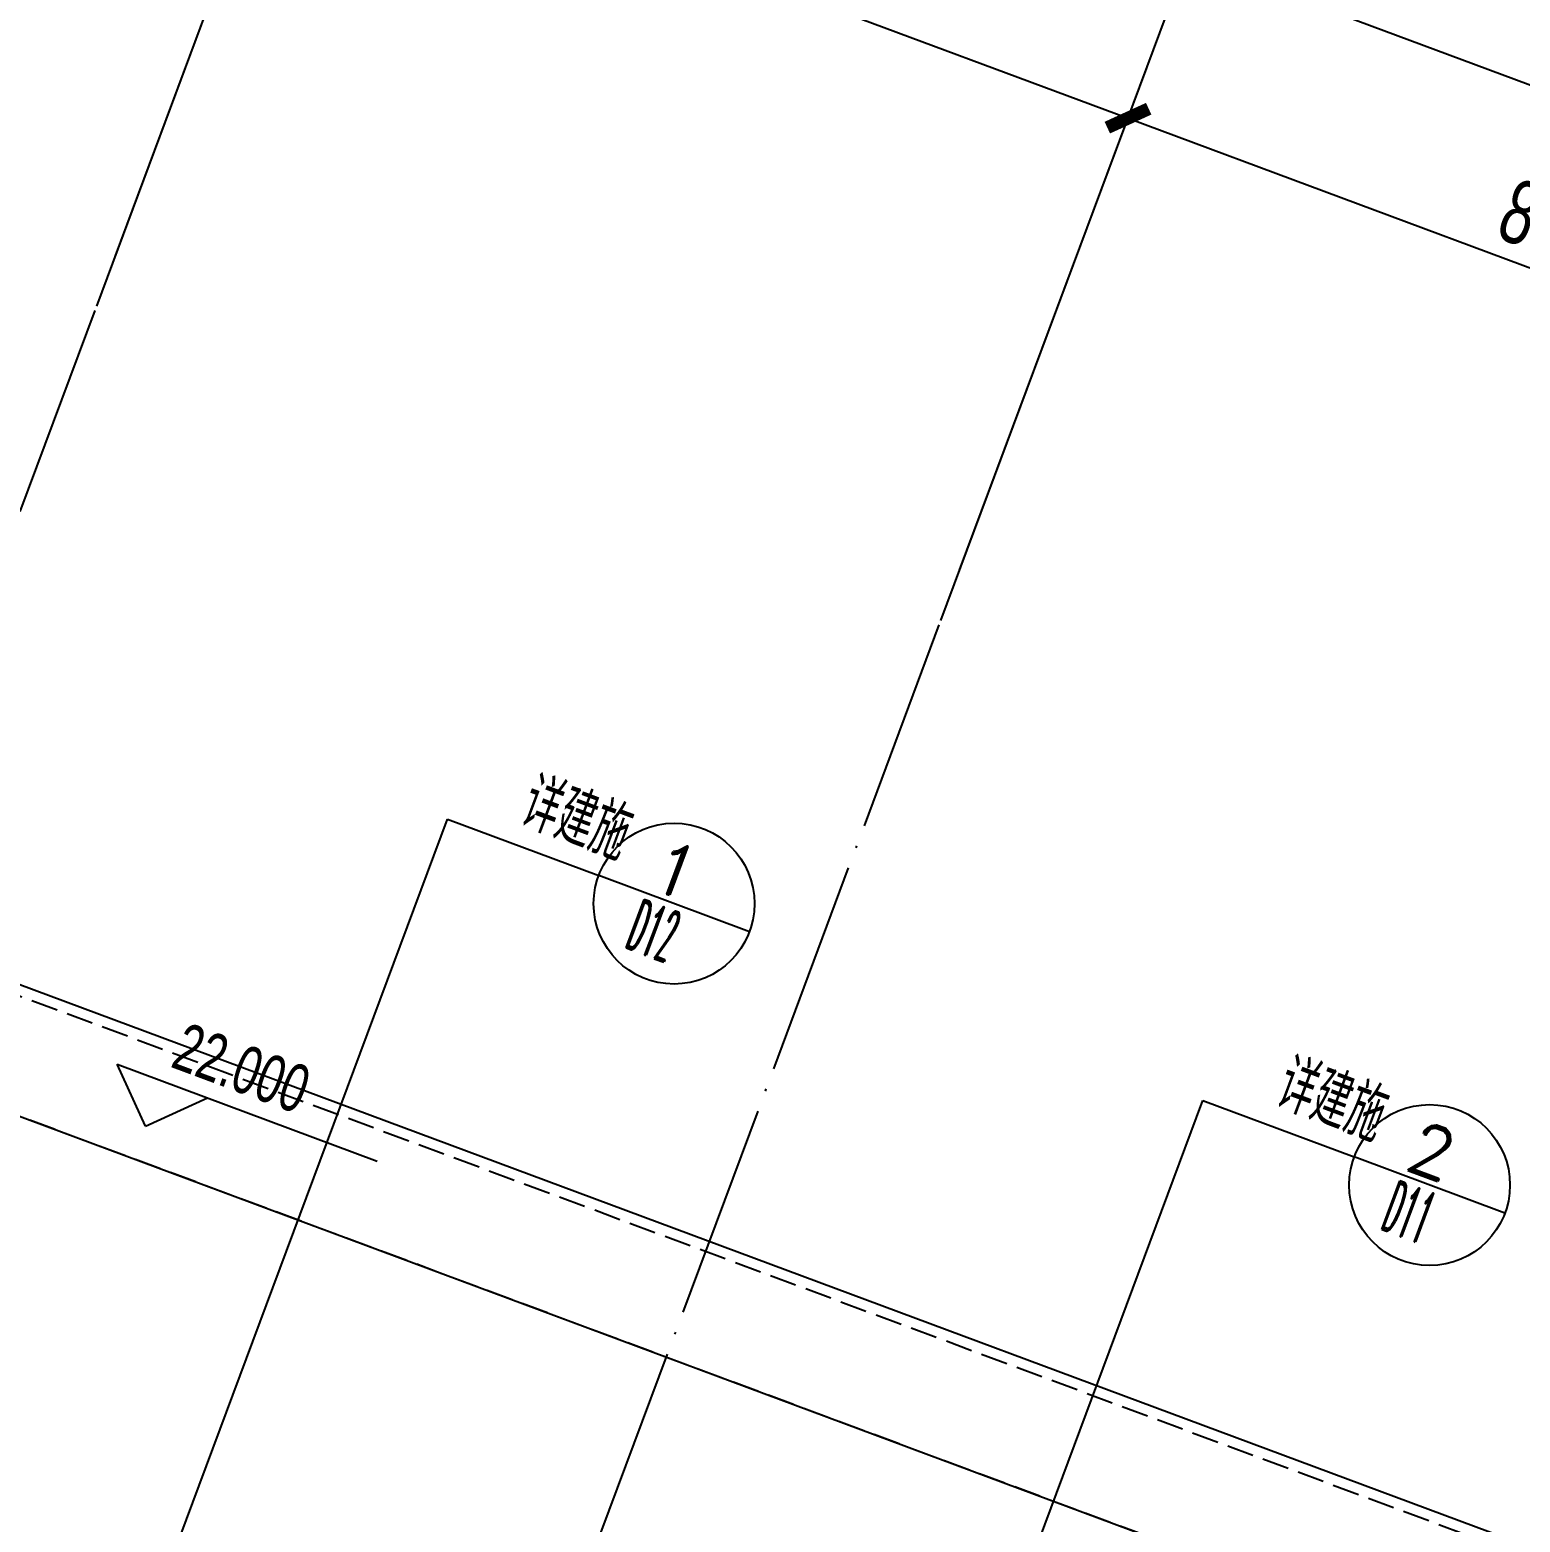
# Model space of a CAD drawing. Header units: millimetres. Extents: x 600121811 to 600690586, y 3472921280 to 3473279938.
# Drawn here: x 600544101 to 600557999, y 3473098117 to 3473112036 of the extents above; entities that cross this region are included whole.
import ezdxf
from ezdxf.enums import TextEntityAlignment as Align

# ---------------------------------------------------------------- set-up
doc = ezdxf.new("R2010")
doc.units = ezdxf.units.MM
doc.header["$LTSCALE"] = 1000
doc.linetypes.add('AX-MALL-GIRD-200$0$DOTE', pattern=[2.4200000000000004, 2, -0.2, 0.02, -0.2])
doc.linetypes.add('AX-MALL-WALL-GJ$0$DASH', pattern=[0.35, 0.25, -0.1])
doc.layers.get('0').update_dxf_attribs({"linetype": 'CONTINUOUS'})
for name, color, linetype in [('AX-MALL-DIM-PGJ$0$A-Anno-Note', 241, 'CONTINUOUS'), ('AX-MALL-DIM-PGJ$0$DIM_IDEN', 3, 'CONTINUOUS'), ('AX-MALL-GIRD-200$0$A-Grid', 222, 'AX-MALL-GIRD-200$0$DOTE'), ('AX-MALL-GIRD-200$0$A-Grid-Iden', 11, 'CONTINUOUS'), ('AX-MALL-GJ-200$0$A-Anno-Note', 241, 'CONTINUOUS'), ('AX-MALL-WALL-GJ$0$A-Anno-Levl', 201, 'CONTINUOUS'), ('AX-MALL-WALL-GJ$0$A-Anno-Note', 241, 'CONTINUOUS'), ('AX-MALL-WALL-GJ$0$A-Detl-Patt', 8, 'CONTINUOUS'), ('AX-MALL-WALL-GJ$0$A-Detl-Thin', 131, 'CONTINUOUS'), ('AX-MALL-WALL-GJ$0$A-SEE', 254, 'CONTINUOUS')]:
    doc.layers.add(name, color=color, linetype=linetype)
doc.styles.add('AX-MALL-DIM-PGJ$0$_TCH_DIM', font='zy_en.shx', dxfattribs={"width": 0.7, "bigfont": 'zy_cn.shx'})
doc.styles.add('AX-MALL-DIM-PGJ$0$_TCH_LABEL', font='ROMAND.shx', dxfattribs={"width": 0.7, "height": 5, "bigfont": 'zy_cn.shx'})
doc.styles.add('AX-MALL-GIRD-200$0$_TCH_DIM_T3', font='zy_en.shx', dxfattribs={"width": 0.7, "bigfont": 'zy_cn.shx'})
doc.styles.add('AX-MALL-WALL-GJ$0$_TCH_DIM', font='zy_en.shx', dxfattribs={"width": 0.7, "bigfont": 'zy_cn.shx'})
doc.dimstyles.new('AX-MALL-GIRD-200$0$_TCH_ARCH&&200', dxfattribs={"dimtxt": 595, "dimasz": 300, "dimexe": 500, "dimexo": 500, "dimgap": 152.5, "dimtad": 1, "dimdec": 0, "dimzin": 0, "dimdsep": 46, "dimtxsty": 'AX-MALL-GIRD-200$0$_TCH_DIM_T3', "dimblk": 'AX-MALL-GIRD-200$0$_ArchTick', "dimcen": 0.09, "dimclrt": 7, "dimazin": 2, "dimtfac": 1, "dimtdec": 0, "dimtix": 1, "dimtmove": 2, "dimatfit": 3, "dimfxl": 500, "dimtolj": 1, "dimtzin": 0, "dimarcsym": 0})

# ---------------------------------------------------------------- blocks, each defined once
blk = doc.blocks.new('AX-MALL-GIRD-200$0$_ArchTick')
at = {"color": 0, "linetype": 'ByBlock', "const_width": 0.4}
blk.add_lwpolyline([(-0.5, -0.5), (0.5, 0.5)], dxfattribs=at)
blk = doc.blocks.new('*D117')
at = {"layer": 'AX-MALL-GIRD-200$0$A-Grid-Iden', "color": 0, "lineweight": -2, "transparency": 16777216}
for p, q in [((600267989.9262162, 3473213084.920611), (600270293.9389054, 3473219269.70238)), ((600270119.3924896, 3473218801.158306), (600595288.9794267, 3473097665.945708)), ((600593159.5131532, 3473091949.708013), (600595463.5258425, 3473098134.489782))]:
    blk.add_line(p, q, dxfattribs=at)
at = {"layer": 'AX-MALL-GIRD-200$0$A-Grid-Iden', "color": 0, "lineweight": -2, "transparency": 16777216, "xscale": 300, "yscale": 300, "zscale": 300}
for p, rotation in [((600270119.3924896, 3473218801.158306), 159.568161308997), ((600595288.9794267, 3473097665.945708), 339.568161308997)]:
    blk.add_blockref('AX-MALL-GIRD-200$0$_ArchTick', p, dxfattribs=dict(at, rotation=rotation))
at = {"layer": 'AX-MALL-GIRD-200$0$A-Grid-Iden', "color": 7, "transparency": 16777216, "insert": (600432861.2777324, 3473158655.241673), "char_height": 595, "attachment_point": 5, "rotation": 339.56816132295063, "style": 'AX-MALL-GIRD-200$0$_TCH_DIM_T3'}
blk.add_mtext('\\A1;347000', dxfattribs=at)
blk = doc.blocks.new('*D153')
at = {"layer": 'AX-MALL-GIRD-200$0$A-Grid-Iden', "color": 0, "lineweight": -2, "transparency": 16777216}
for p, q in [((600537027.9331602, 3473112860.36863), (600538773.3973187, 3473117545.809365)), ((600538598.8509029, 3473117077.265292), (600546470.3913357, 3473114144.885506)), ((600544899.473593, 3473109927.988844), (600546644.9377515, 3473114613.429579))]:
    blk.add_line(p, q, dxfattribs=at)
at = {"layer": 'AX-MALL-GIRD-200$0$A-Grid-Iden', "color": 0, "lineweight": -2, "transparency": 16777216, "xscale": 300, "yscale": 300, "zscale": 300}
for p, rotation in [((600538598.8509029, 3473117077.265292), 159.5681613094948), ((600546470.3913357, 3473114144.885506), 339.5681613094948)]:
    blk.add_blockref('AX-MALL-GIRD-200$0$_ArchTick', p, dxfattribs=dict(at, rotation=rotation))
at = {"layer": 'AX-MALL-GIRD-200$0$A-Grid-Iden', "color": 7, "transparency": 16777216, "insert": (600542691.7128934, 3473116032.765064), "char_height": 595, "attachment_point": 5, "rotation": 339.5681613017562, "style": 'AX-MALL-GIRD-200$0$_TCH_DIM_T3'}
blk.add_mtext('\\A1;8400', dxfattribs=at)
blk = doc.blocks.new('*D154')
at = {"layer": 'AX-MALL-GIRD-200$0$A-Grid-Iden', "color": 0, "lineweight": -2, "transparency": 16777216}
for p, q in [((600544899.473593, 3473109927.988845), (600546644.9377515, 3473114613.429579)), ((600546470.3913357, 3473114144.885505), (600554341.9317684, 3473111212.505719)), ((600552771.0140259, 3473106995.609059), (600554516.4781842, 3473111681.049793))]:
    blk.add_line(p, q, dxfattribs=at)
at = {"layer": 'AX-MALL-GIRD-200$0$A-Grid-Iden', "color": 0, "lineweight": -2, "transparency": 16777216, "xscale": 300, "yscale": 300, "zscale": 300}
for p, rotation in [((600546470.3913357, 3473114144.885505), 159.5681613097787), ((600554341.9317684, 3473111212.505719), 339.5681613097787)]:
    blk.add_blockref('AX-MALL-GIRD-200$0$_ArchTick', p, dxfattribs=dict(at, rotation=rotation))
at = {"layer": 'AX-MALL-GIRD-200$0$A-Grid-Iden', "color": 7, "transparency": 16777216, "insert": (600550563.2533262, 3473113100.385278), "char_height": 595, "attachment_point": 5, "rotation": 339.56816132295063, "style": 'AX-MALL-GIRD-200$0$_TCH_DIM_T3'}
blk.add_mtext('\\A1;8400', dxfattribs=at)
blk = doc.blocks.new('*D155')
at = {"layer": 'AX-MALL-GIRD-200$0$A-Grid-Iden', "color": 0, "lineweight": -2, "transparency": 16777216}
for p, q in [((600552771.0140258, 3473106995.609059), (600554516.4781843, 3473111681.049793)), ((600554341.9317685, 3473111212.50572), (600562213.4722023, 3473108280.125933)), ((600560642.5544596, 3473104063.229272), (600562388.0186181, 3473108748.670007))]:
    blk.add_line(p, q, dxfattribs=at)
at = {"layer": 'AX-MALL-GIRD-200$0$A-Grid-Iden', "color": 0, "lineweight": -2, "transparency": 16777216, "xscale": 300, "yscale": 300, "zscale": 300}
for p, rotation in [((600554341.9317685, 3473111212.50572), 159.5681613090017), ((600562213.4722023, 3473108280.125933), 339.5681613090017)]:
    blk.add_blockref('AX-MALL-GIRD-200$0$_ArchTick', p, dxfattribs=dict(at, rotation=rotation))
at = {"layer": 'AX-MALL-GIRD-200$0$A-Grid-Iden', "color": 7, "transparency": 16777216, "insert": (600558434.7937595, 3473110168.005493), "char_height": 595, "attachment_point": 5, "rotation": 339.56816133717393, "style": 'AX-MALL-GIRD-200$0$_TCH_DIM_T3'}
blk.add_mtext('\\A1;8400', dxfattribs=at)
blk = doc.blocks.new('AX-MALL-DIM-PGJ')
at = {"layer": 'AX-MALL-DIM-PGJ$0$DIM_IDEN'}
for p, q in [((600544409.4416788, 3473095046.443907), (600547995.6347675, 3473104673.049599)), ((600547995.6347675, 3473104673.049599), (600549405.9789264, 3473104147.655016)), ((600550811.6111467, 3473103624.015769), (600549405.9789264, 3473104147.655016)), ((600551454.7600427, 3473092421.856091), (600555040.953131, 3473102048.461783)), ((600555040.953131, 3473102048.461783), (600556451.29729, 3473101523.0672)), ((600557856.9295099, 3473100999.427952), (600556451.2972898, 3473101523.0672))]:
    blk.add_line(p, q, dxfattribs=at)
for centre in [(600550108.7950366, 3473103885.835392), (600557154.1134001, 3473101261.247576)]:
    blk.add_circle(centre, 750, dxfattribs=at)
at = {"layer": 'AX-MALL-DIM-PGJ$0$A-Anno-Note', "style": 'AX-MALL-DIM-PGJ$0$_TCH_DIM', "width": 0.7}
for p in [(600548642.3438606, 3473104622.162202), (600555687.6622243, 3473101997.574386)]:
    blk.add_text('详建施', height=506.3829787234042, rotation=339.5681613088448, dxfattribs=at).set_placement(p)
at = {"layer": 'AX-MALL-DIM-PGJ$0$A-Anno-Note', "style": 'AX-MALL-DIM-PGJ$0$_TCH_LABEL'}
for s, width, p, p2 in [('1', 1.312500000214866, (600549846.9930818, 3473104047.791363), (600550243.0223205, 3473103900.258851)), ('D12', 0.4303278689229071, (600549636.2323506, 3473103482.035308), (600550032.2615893, 3473103334.502796)), ('2', 1.312500000214866, (600556892.3114452, 3473101423.203547), (600557288.3406839, 3473101275.671035)), ('D11', 0.430327868922907, (600556681.550714, 3473100857.447492), (600557077.5799527, 3473100709.91498))]:
    blk.add_text(s, height=482.9906831399546, rotation=339.5681613000222, dxfattribs=dict(at, width=width)).set_placement(p, p2, align=Align.FIT)
blk = doc.blocks.new('AX-MALL-GIRD-200')
at = {"layer": 'AX-MALL-GIRD-200$0$A-Grid'}
for p, q in [((600505995.3882287, 3473005495.717691), (600544724.9271781, 3473109459.444773)), ((600513866.9286618, 3473002563.337905), (600552596.4676111, 3473106527.064986))]:
    blk.add_line(p, q, dxfattribs=at)
at = {"layer": 'AX-MALL-GIRD-200$0$A-Grid-Iden'}
for p, q in [((600544724.9271775, 3473109459.444771), (600547517.669831, 3473116956.149946)), ((600552596.4676107, 3473106527.064985), (600555389.2102642, 3473114023.770159))]:
    blk.add_line(p, q, dxfattribs=at)
for base, p1, p2, angle, picture, middle, turn in [((600595288.9794267, 3473097665.945708), (600267815.3798003, 3473212616.376537), (600592984.9667375, 3473091481.163939), 339.568161308997, '*D117', (600432861.2777324, 3473158655.241673), 339.5681613229506), ((600546470.3913357, 3473114144.885506), (600536853.3867445, 3473112391.824557), (600544724.9271772, 3473109459.444771), 339.5681613094948, '*D153', (600542691.7128934, 3473116032.765064), 339.5681613017562), ((600554341.9317684, 3473111212.505719), (600544724.9271772, 3473109459.444771), (600552596.46761, 3473106527.064985), 339.5681613097787, '*D154', (600550563.2533262, 3473113100.385278), 339.5681613229506), ((600562213.4722023, 3473108280.125933), (600552596.46761, 3473106527.064985), (600560468.0080438, 3473103594.685199), 339.5681613120495, '*D155', (600558434.7937595, 3473110168.005493), 339.5681613371739)]:
    dim = blk.add_linear_dim(base=base, p1=p1, p2=p2, angle=angle, dimstyle='AX-MALL-GIRD-200$0$_TCH_ARCH&&200', override={"dimgap": 0}, dxfattribs=at)
    dim.commit()
    dim.dimension.update_dxf_attribs({"geometry": picture, "text_midpoint": middle, "dimtype": 129, "text_rotation": turn})
blk = doc.blocks.new('AX-MALL-WALL-GJ')
at = {"layer": 'AX-MALL-WALL-GJ$0$A-Anno-Levl'}
for p, q in [((600545179.5585008, 3473101809.288258), (600544914.9606094, 3473102388.069698)), ((600544914.9606094, 3473102388.069698), (600547338.8132668, 3473101485.113457)), ((600545179.5585008, 3473101809.288258), (600545758.3399413, 3473102073.886149))]:
    blk.add_line(p, q, dxfattribs=at)
at = {"layer": 'AX-MALL-WALL-GJ$0$A-Detl-Patt', "linetype": 'AX-MALL-WALL-GJ$0$DASH'}
blk.add_lwpolyline([(600568869.1253817, 3473092643.353296), (600568885.6110071, 3473092687.606511, 0.4142161842049165), (600568297.6074018, 3473093973.790666), (600510497.8717468, 3473115505.304134, 0.4142109637608881), (600509405.1055055, 3473115005.725164), (600509335.2869393, 3473114818.307535)], format="xyb", close=True, dxfattribs=at)
at = {"layer": 'AX-MALL-WALL-GJ$0$A-Detl-Thin'}
blk.add_lwpolyline([(600568962.8358129, 3473092608.448365), (600568979.3198187, 3473092652.697219, 0.4142161841905052), (600568332.5158535, 3473094067.499791), (600510532.7801983, 3473115599.013259, 0.4142109637456586), (600509311.3966908, 3473115040.634447), (600509241.5765078, 3473114853.212467)], format="xyb", close=True, dxfattribs=at)
at = {"layer": 'AX-MALL-WALL-GJ$0$A-SEE'}
blk.add_blockref('AX-MALL-GIRD-200', (0, 0), dxfattribs=at)
at = {"layer": 'AX-MALL-WALL-GJ$0$A-Anno-Note', "style": 'AX-MALL-WALL-GJ$0$_TCH_DIM', "width": 0.7}
blk.add_text('22.000', height=446.25, rotation=339.5681612504137, dxfattribs=at).set_placement((600545400.7019758, 3473102367.347177))

msp = doc.modelspace()

# ---------------------------------------------------------------- block references
at = {"layer": 'AX-MALL-GJ-200$0$A-Anno-Note'}
for name in ['AX-MALL-WALL-GJ', 'AX-MALL-DIM-PGJ']:
    msp.add_blockref(name, (0, 0), dxfattribs=at)

doc.saveas('drawing.dxf')
